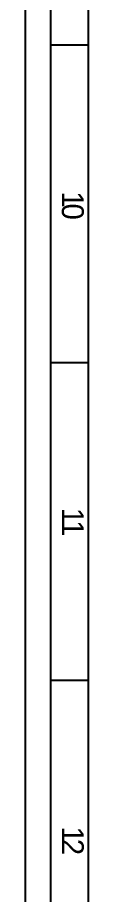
# Model space of a CAD drawing. Header units: millimetres. Extents: x 0 to 33.1, y 1.5 to 45.3.
# Drawn here: x 0.028 to 0.311, y 28.704 to 32.633 of the extents above; entities that cross this region are included whole.
import ezdxf

# ---------------------------------------------------------------- set-up
doc = ezdxf.new("R2010")
doc.units = ezdxf.units.MM
doc.header["$MEASUREMENT"] = 0
doc.layers.get('0').update_dxf_attribs({"linetype": 'CONTINUOUS'})

msp = doc.modelspace()

# ---------------------------------------------------------------- linework, layer by layer
at = {"color": 0, "linetype": 'Continuous'}
for p, q in [((0.027778, 1.49778), (0.027778, 45.3028)), ((0.141114, 1.61111), (0.141114, 44.9044)), ((0.311089, 1.78108), (0.311089, 44.7344)), ((0.311089, 32.5094), (0.142796, 32.5094)), ((0.311089, 31.0861), (0.142796, 31.0861)), ((0.311089, 29.6628), (0.142796, 29.6628))]:
    msp.add_line(p, q, dxfattribs=at)

# ---------------------------------------------------------------- texts
at = {"color": 0}
for s, p in [('1', (0.191111, 31.8544)), ('0', (0.191111, 31.7999)), ('1', (0.191111, 30.4361)), ('1', (0.191111, 30.3815)), ('1', (0.191111, 29.0078)), ('2', (0.191111, 28.9532))]:
    msp.add_text(s, height=0.098333, rotation=270, dxfattribs=at).set_placement(p)

doc.saveas('drawing.dxf')
